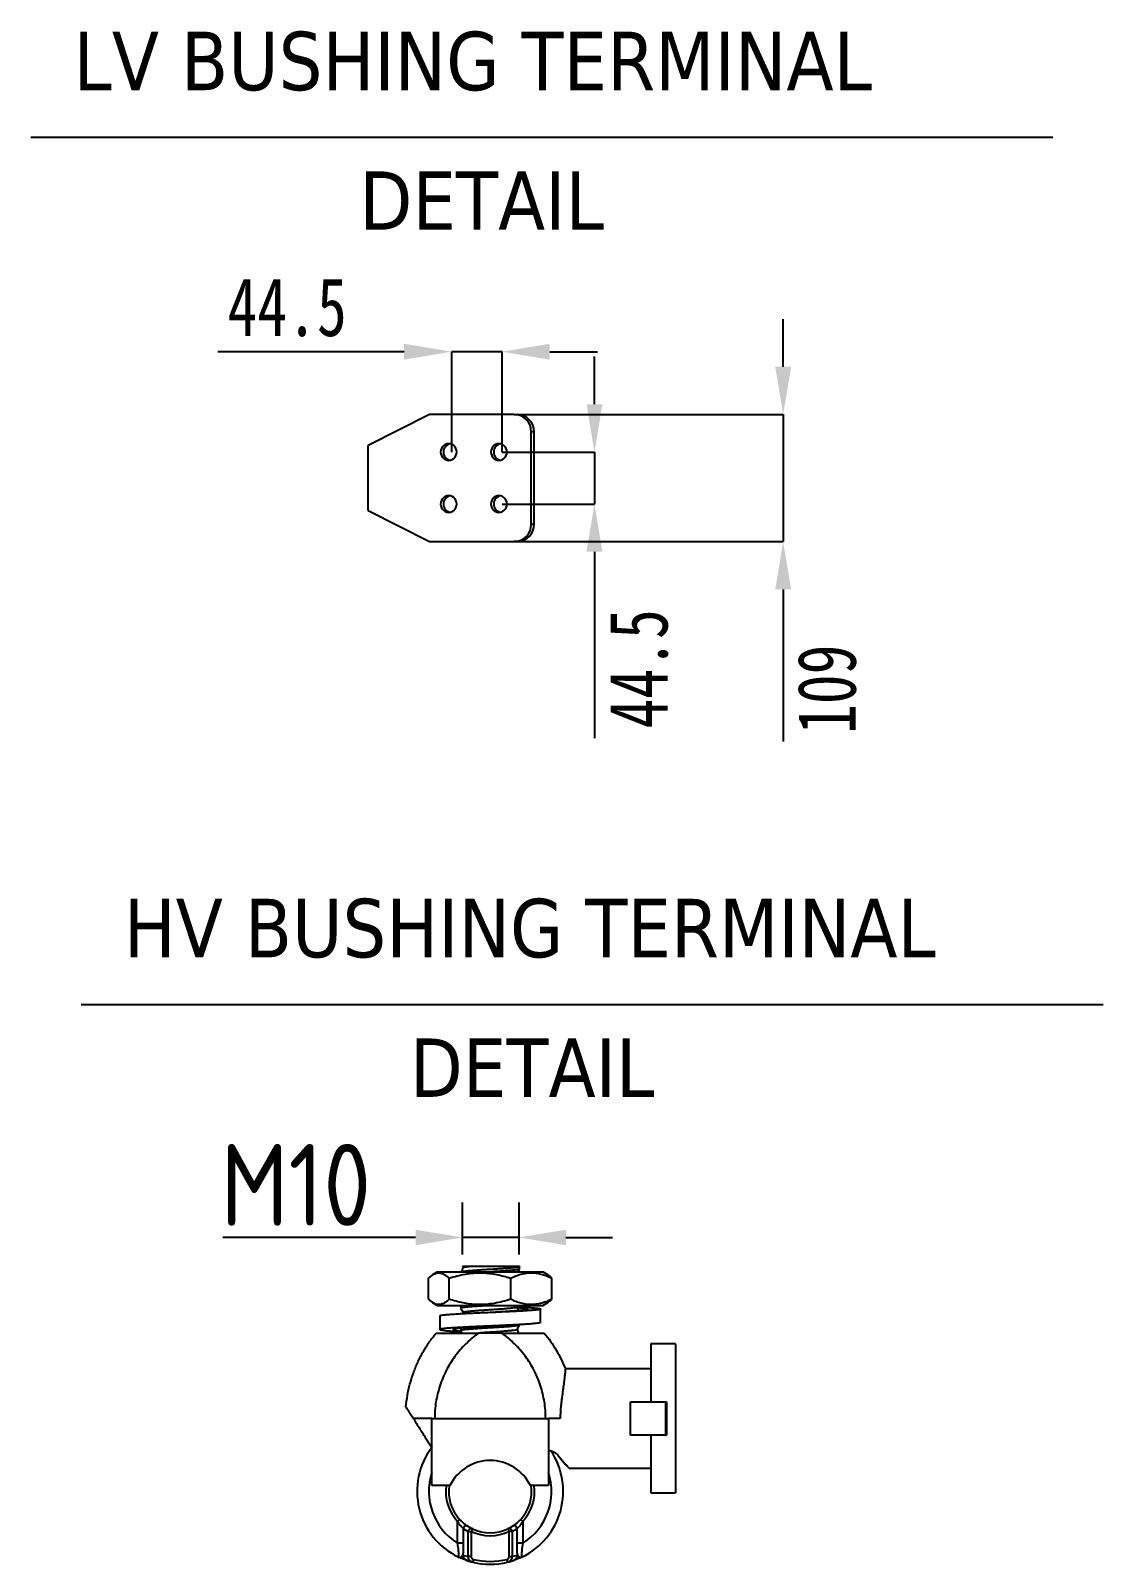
# Model space of a CAD drawing. Header units: millimetres. Extents: x 118006 to 124636, y -130611 to -125922.
# Drawn here: x 120913 to 121831, y -129596 to -128284 of the extents above; entities that cross this region are included whole.
import ezdxf

# ---------------------------------------------------------------- set-up
doc = ezdxf.new("R2010")
doc.units = ezdxf.units.MM
doc.header["$LTSCALE"] = 13
doc.layers.add('几何体', color=7, linetype='Continuous')
doc.layers.add('尺寸', color=3, linetype='Continuous')
doc.layers.add('标注、文本', color=3, linetype='Continuous', lineweight=25)
doc.layers.add('铁心', color=3, linetype='Continuous', lineweight=0)
doc.styles.add('SLDTEXTSTYLE0', font='hyswlongfangsong.ttf')
doc.styles.get("Standard").update_dxf_attribs({"font": 'gbenor.shx', "bigfont": 'gbcbig.shx'})
doc.styles.add('Tahoma$001', font='tahoma.ttf', dxfattribs={"height": 2.159784})
doc.dimstyles.new('1-15', dxfattribs={"dimscale": 20, "dimtxt": 3.5, "dimasz": 2, "dimexe": 1.5, "dimexo": 0.5, "dimgap": 0.5, "dimtad": 1, "dimtoh": 1, "dimdec": 1, "dimdsep": 46, "dimtxsty": 'Standard', "dimcen": 2.5, "dimclrd": 3, "dimclre": 3, "dimclrt": 3, "dimadec": 0, "dimazin": 2, "dimtfac": 1, "dimtdec": 1, "dimtmove": 0, "dimatfit": 2, "dimfxl": 1, "dimarcsym": 0})
doc.dimstyles.new('SLDDIMSTYLE0', dxfattribs={"dimtxt": 50, "dimasz": 40.8, "dimexe": 0, "dimexo": 0.0625, "dimgap": 12.5, "dimtad": 2, "dimdec": 0, "dimrnd": 1e-09, "dimzin": 12, "dimdsep": 46, "dimtxsty": 'SLDTEXTSTYLE0', "dimsah": 1, "dimcen": 0.09, "dimadec": 0, "dimazin": 3, "dimtfac": 1, "dimtdec": 0, "dimtmove": 0, "dimatfit": 0, "dimfxl": 1, "dimfrac": 2, "dimtolj": 1, "dimtzin": 12, "dimarcsym": 0})

# ---------------------------------------------------------------- blocks, each defined once
blk = doc.blocks.new('*D39')
at = {"layer": 'Defpoints', "color": 0, "transparency": 16777216}
for p in [(121282.6, -129316.2), (121282.6, -129340.9), (121331.2, -129340.9)]:
    blk.add_point(p, dxfattribs=at)
at = {"layer": '标注、文本', "color": 3, "lineweight": -2, "transparency": 16777216}
for p, q in [((121282.6, -129330.9), (121282.6, -129286.2)), ((121331.2, -129330.9), (121331.2, -129286.2)), ((121242.6, -129316.2), (121077.6, -129316.2)), ((121331.2, -129316.2), (121282.6, -129316.2)), ((121371.2, -129316.2), (121411.2, -129316.2))]:
    blk.add_line(p, q, dxfattribs=at)
at = {"layer": '标注、文本', "color": 3, "transparency": 16777216}
for points in [[(121242.6, -129309.6), (121242.6, -129322.9), (121282.6, -129316.2)], [(121371.2, -129309.6), (121371.2, -129322.9), (121331.2, -129316.2)]]:
    blk.add_solid(points, dxfattribs=at)
at = {"layer": '标注、文本', "color": 3, "transparency": 16777216, "insert": (121140.1, -129271.2), "char_height": 70, "attachment_point": 5}
blk.add_mtext('M10', dxfattribs=at)
blk = doc.blocks.new('*D45')
at = {"layer": 'Defpoints', "color": 0, "transparency": 16777216}
for p in [(121327.1, -128612.1), (121327.1, -128720.9), (121557.1, -128720.9)]:
    blk.add_point(p, dxfattribs=at)
at = {"layer": '尺寸', "color": 0, "lineweight": -2, "transparency": 16777216}
for p, q in [((121557.1, -128571.3), (121557.1, -128530.5)), ((121327.1, -128612.1), (121557.1, -128612.1)), ((121557.1, -128612.1), (121557.1, -128720.9)), ((121327.1, -128720.9), (121557.1, -128720.9)), ((121557.1, -128761.7), (121557.1, -128891.8))]:
    blk.add_line(p, q, dxfattribs=at)
at = {"layer": '尺寸', "color": 0, "transparency": 16777216}
for points in [[(121550.3, -128571.3), (121563.9, -128571.3), (121557.1, -128612.1)], [(121550.3, -128761.7), (121563.9, -128761.7), (121557.1, -128720.9)]]:
    blk.add_solid(points, dxfattribs=at)
at = {"layer": '尺寸', "color": 0, "transparency": 16777216, "insert": (121594.6, -128847.2), "char_height": 50, "attachment_point": 5, "rotation": 90, "style": 'SLDTEXTSTYLE0'}
blk.add_mtext('\\A1;109', dxfattribs=at)
blk = doc.blocks.new('*D46')
at = {"layer": 'Defpoints', "color": 0, "transparency": 16777216}
for p in [(121273.6, -128558.4), (121273.6, -128644.2), (121316.6, -128644.2)]:
    blk.add_point(p, dxfattribs=at)
at = {"layer": '尺寸', "color": 0, "lineweight": -2, "transparency": 16777216}
for p, q in [((121232.8, -128558.4), (121073.4, -128558.4)), ((121273.6, -128644.2), (121273.6, -128558.4)), ((121316.6, -128558.4), (121273.6, -128558.4)), ((121316.6, -128644.2), (121316.6, -128558.4)), ((121357.4, -128558.4), (121398.2, -128558.4))]:
    blk.add_line(p, q, dxfattribs=at)
at = {"layer": '尺寸', "color": 0, "transparency": 16777216}
for points in [[(121232.8, -128551.6), (121232.8, -128565.2), (121273.6, -128558.4)], [(121357.4, -128551.6), (121357.4, -128565.2), (121316.6, -128558.4)]]:
    blk.add_solid(points, dxfattribs=at)
at = {"layer": '尺寸', "color": 0, "transparency": 16777216, "insert": (121132.7, -128520.4), "char_height": 50, "attachment_point": 5, "style": 'SLDTEXTSTYLE0'}
blk.add_mtext('\\A1;44.5', dxfattribs=at)
blk = doc.blocks.new('*D47')
at = {"layer": 'Defpoints', "color": 0, "transparency": 16777216}
for p in [(121316.6, -128644.2), (121316.6, -128688.7), (121395.6, -128688.7)]:
    blk.add_point(p, dxfattribs=at)
at = {"layer": '尺寸', "color": 0, "lineweight": -2, "transparency": 16777216}
for p, q in [((121395.6, -128603.4), (121395.6, -128562.6)), ((121316.7, -128644.2), (121395.6, -128644.2)), ((121395.6, -128644.2), (121395.6, -128688.7)), ((121316.7, -128688.7), (121395.6, -128688.7)), ((121395.6, -128729.5), (121395.6, -128889))]:
    blk.add_line(p, q, dxfattribs=at)
at = {"layer": '尺寸', "color": 0, "transparency": 16777216}
for points in [[(121388.8, -128603.4), (121402.4, -128603.4), (121395.6, -128644.2)], [(121388.8, -128729.5), (121402.4, -128729.5), (121395.6, -128688.7)]]:
    blk.add_solid(points, dxfattribs=at)
at = {"layer": '尺寸', "color": 0, "transparency": 16777216, "insert": (121433.6, -128829.7), "char_height": 50, "attachment_point": 5, "rotation": 90, "style": 'SLDTEXTSTYLE0'}
blk.add_mtext('\\A1;44.5', dxfattribs=at)

msp = doc.modelspace()

# ---------------------------------------------------------------- linework, layer by layer
at = {"layer": '几何体'}
for p, q in [((121254.61, -128612.08), (121202, -128638.77)), ((121327.05, -128612.08), (121254.61, -128612.08)), ((121327.05, -128612.08), (121329.51, -128612.08)), ((121344, -128627.08), (121341.54, -128627.08)), ((121341.54, -128705.89), (121341.54, -128627.08)), ((121344, -128705.89), (121344, -128627.08)), ((121202, -128694.2), (121254.61, -128720.89)), ((121341.54, -128705.89), (121344, -128705.89)), ((121254.61, -128720.89), (121327.05, -128720.89)), ((121329.51, -128720.89), (121327.05, -128720.89)), ((121253.67, -129369.08), (121253.67, -129351.09)), ((121261.3, -129345.58), (121257.15, -129348.24)), ((121261.3, -129345.58), (121276.87, -129345.58)), ((121271.24, -129369.08), (121271.24, -129351.09)), ((121276.87, -129345.58), (121351.49, -129345.58)), ((121282.61, -129340.9), (121283.3, -129342.25)), ((121323.96, -129369.08), (121323.96, -129351.09)), ((121331.38, -129341.17), (121331.22, -129340.86)), ((121331.4, -129343.29), (121331.4, -129341.22)), ((121355.64, -129348.24), (121351.49, -129345.58)), ((121359.12, -129369.08), (121359.12, -129351.09)), ((121257.17, -129371.94), (121261.3, -129374.58)), ((121261.3, -129374.58), (121276.87, -129374.58)), ((121276.87, -129374.58), (121351.49, -129374.58)), ((121281.48, -129374.72), (121281.4, -129374.77)), ((121281.4, -129374.77), (121281.4, -129376.83)), ((121329.47, -129375.85), (121330.11, -129374.58)), ((121349.48, -129388.99), (121349.48, -129377.49)), ((121351.49, -129374.58), (121355.62, -129371.94)), ((121263.32, -129383.49), (121263.32, -129394.99)), ((121283.32, -129380.53), (121282.78, -129381.6)), ((121331.4, -129391.2), (121331.4, -129390.81)), ((121281.76, -129393.71), (121281.4, -129393.93)), ((121281.4, -129393.93), (121281.4, -129395.99)), ((121281.49, -129393.73), (121281.41, -129393.88)), ((121316.36, -129398.08), (121296.43, -129398.08)), ((121464.89, -129407.33), (121443.89, -129407.33)), ((121443.89, -129407.33), (121443.89, -129456.83)), ((121464.89, -129407.33), (121464.89, -129534.83)), ((121443.89, -129428.58), (121370.73, -129428.58)), ((121426.39, -129485.33), (121426.39, -129456.83)), ((121426.39, -129456.83), (121456.39, -129456.83)), ((121456.39, -129456.83), (121456.39, -129485.33)), ((121456.39, -129456.83), (121457.39, -129456.83)), ((121457.39, -129456.83), (121457.39, -129485.33)), ((121256.4, -129528.58), (121256.4, -129471.08)), ((121256.4, -129471.08), (121356.4, -129471.08)), ((121356.4, -129471.08), (121356.4, -129528.58)), ((121456.39, -129485.33), (121426.39, -129485.33)), ((121443.89, -129485.33), (121443.89, -129534.83)), ((121456.39, -129485.33), (121457.39, -129485.33)), ((121373.9, -129513.58), (121443.89, -129513.58)), ((121271.9, -129528.58), (121256.4, -129528.58)), ((121356.4, -129528.58), (121340.9, -129528.58)), ((121443.89, -129534.83), (121464.89, -129534.83)), ((121278.42, -129559.11), (121280.26, -129557.41)), ((121278.42, -129577.81), (121278.42, -129559.11)), ((121334.37, -129559.11), (121332.53, -129557.41)), ((121334.37, -129559.11), (121334.37, -129577.81)), ((121283.39, -129565.37), (121283.39, -129577.81)), ((121287.65, -129567.73), (121290.13, -129567.73)), ((121287.65, -129589.21), (121287.65, -129567.73)), ((121291.2, -129565.47), (121290.13, -129567.73)), ((121290.13, -129567.73), (121290.13, -129589.21)), ((121321.59, -129565.47), (121322.66, -129567.73)), ((121325.14, -129567.73), (121322.66, -129567.73)), ((121322.66, -129589.21), (121322.66, -129567.73)), ((121325.14, -129567.73), (121325.14, -129589.21)), ((121329.4, -129577.81), (121329.4, -129565.37)), ((121283.39, -129577.81), (121278.42, -129577.81)), ((121290.13, -129589.21), (121287.65, -129589.21)), ((121322.66, -129589.21), (121325.14, -129589.21)), ((121334.37, -129577.81), (121329.4, -129577.81)), ((121292.05, -129591.65), (121291.45, -129594.08)), ((121320.74, -129591.65), (121321.34, -129594.08))]:
    msp.add_line(p, q, dxfattribs=at)
at = {"layer": '几何体', "flags": 128}
for points in [[(121277.84, -128644.23), (121277.67, -128642.64), (121277.15, -128641.13), (121276.33, -128639.77), (121275.24, -128638.64), (121273.93, -128637.79), (121272.47, -128637.26), (121270.93, -128637.08), (121269.4, -128637.26), (121267.94, -128637.79), (121266.63, -128638.64), (121265.53, -128639.77), (121264.71, -128641.13), (121264.2, -128642.64), (121264.03, -128644.23), (121264.2, -128645.82), (121264.71, -128647.33), (121265.53, -128648.69), (121266.63, -128649.82), (121267.94, -128650.67), (121269.4, -128651.2), (121270.93, -128651.38), (121272.47, -128651.2), (121273.93, -128650.67), (121275.24, -128649.82), (121276.33, -128648.69), (121277.15, -128647.33), (121277.67, -128645.82), (121277.84, -128644.23)], [(121320.82, -128644.23), (121320.65, -128642.64), (121320.14, -128641.13), (121319.32, -128639.77), (121318.22, -128638.64), (121316.91, -128637.79), (121315.45, -128637.26), (121313.92, -128637.08), (121312.38, -128637.26), (121310.92, -128637.79), (121309.61, -128638.64), (121308.52, -128639.77), (121307.69, -128641.13), (121307.18, -128642.64), (121307.01, -128644.23), (121307.18, -128645.82), (121307.69, -128647.33), (121308.52, -128648.69), (121309.61, -128649.82), (121310.92, -128650.67), (121312.38, -128651.2), (121313.92, -128651.38), (121315.45, -128651.2), (121316.91, -128650.67), (121318.22, -128649.82), (121319.32, -128648.69), (121320.14, -128647.33), (121320.65, -128645.82), (121320.82, -128644.23)], [(121277.84, -128688.73), (121277.67, -128687.14), (121277.15, -128685.63), (121276.33, -128684.27), (121275.24, -128683.14), (121273.93, -128682.29), (121272.47, -128681.76), (121270.93, -128681.58), (121269.4, -128681.76), (121267.94, -128682.29), (121266.63, -128683.14), (121265.53, -128684.27), (121264.71, -128685.63), (121264.2, -128687.14), (121264.03, -128688.73), (121264.2, -128690.32), (121264.71, -128691.83), (121265.53, -128693.19), (121266.63, -128694.32), (121267.94, -128695.17), (121269.4, -128695.7), (121270.93, -128695.88), (121272.47, -128695.7), (121273.93, -128695.17), (121275.24, -128694.32), (121276.33, -128693.19), (121277.15, -128691.83), (121277.67, -128690.32), (121277.84, -128688.73)], [(121320.82, -128688.73), (121320.65, -128687.14), (121320.14, -128685.63), (121319.32, -128684.27), (121318.22, -128683.14), (121316.91, -128682.29), (121315.45, -128681.76), (121313.92, -128681.58), (121312.38, -128681.76), (121310.92, -128682.29), (121309.61, -128683.14), (121308.52, -128684.27), (121307.69, -128685.63), (121307.18, -128687.14), (121307.01, -128688.73), (121307.18, -128690.32), (121307.69, -128691.83), (121308.52, -128693.19), (121309.61, -128694.32), (121310.92, -128695.17), (121312.38, -128695.7), (121313.92, -128695.88), (121315.45, -128695.7), (121316.91, -128695.17), (121318.22, -128694.32), (121319.32, -128693.19), (121320.14, -128691.83), (121320.65, -128690.32), (121320.82, -128688.73)]]:
    msp.add_lwpolyline(points, dxfattribs=at)
at = {"layer": '几何体'}
for centre, radius, start, end in [((121326.79, -128626.83), 14.75, 359.02424, 88.98981), ((121329.25, -128626.83), 14.75, 359.02424, 88.98981), ((121273.62, -128644.23), 7.19, 101.71697, 258.28303), ((121316.6, -128644.23), 7.19, 101.71698, 258.28302), ((121273.62, -128688.73), 7.19, 101.71698, 258.28302), ((121316.6, -128688.73), 7.19, 101.71697, 258.28303), ((121326.79, -128706.14), 14.75, 271.01019, 0.97576), ((121329.25, -128706.14), 14.75, 271.01019, 0.97576), ((121306.4, -129533.39), 62.5, 143.18845, 243.95104), ((121306.4, -129545.51), 38.43, 26.13864, 153.86136), ((121306.4, -129533.39), 62.5, 296.04896, 33.63315), ((121306.4, -129533.39), 52.5, 162.24721, 237.80102), ((121306.4, -129533.39), 52.5, 302.19898, 17.75279), ((121306.4, -129533.39), 38, 172.7311, 222.59215), ((121306.4, -129533.39), 35.5, 172.21614, 222.59215), ((121306.4, -129533.39), 35.5, 317.40785, 7.78386), ((121306.4, -129533.39), 38, 317.40785, 7.2689), ((121285.89, -129565.38), 2.5, 57.73446, 179.77206), ((121306.4, -129533.39), 35.5, 237.31442, 244.66198), ((121306.4, -129533.39), 35.5, 295.33802, 302.68558), ((121326.9, -129565.38), 2.5, 0.22794, 122.26554), ((121303.91, -129533.39), 38, 237.31442, 244.66198), ((121290.15, -129567.74), 2.5, 64.99822, 179.88624), ((121306.4, -129533.39), 38, 244.66198, 295.33802), ((121306.4, -129533.39), 35.5, 244.66198, 295.33802), ((121322.64, -129567.74), 2.5, 0.11376, 115.00178), ((121308.88, -129533.39), 38, 295.33802, 302.68558), ((121288.03, -129587.91), 4.97, 179.62661, 251.26159), ((121301.43, -129533.39), 57.5, 251.37758, 256.13637), ((121311.37, -129533.39), 57.5, 283.86363, 288.62242), ((121324.76, -129587.91), 4.97, 288.73841, 0.37339), ((121306.4, -129533.39), 62.5, 251.37758, 256.16785), ((121306.4, -129533.39), 62.5, 256.16785, 283.83215), ((121306.4, -129533.39), 60, 256.16785, 283.83215), ((121306.4, -129533.39), 62.5, 283.83215, 288.62242)]:
    msp.add_arc(centre, radius, start, end, dxfattribs=at)
for points, knots in [([(121253.67, -129351.09), (121254.43, -129350.38), (121255.96, -129348.97), (121258.33, -129347.45), (121260.75, -129346.55), (121263.06, -129346.39), (121265.23, -129346.89), (121267.25, -129347.85), (121269.26, -129349.24), (121270.58, -129350.47), (121271.24, -129351.09)], [0, 0, 0, 0, 0.1336425, 0.2672363, 0.4045834, 0.541898, 0.6551992, 0.7685228, 0.884248, 1, 1, 1, 1]), ([(121271.24, -129351.09), (121273.53, -129350.38), (121278.11, -129348.97), (121285.21, -129347.45), (121292.47, -129346.55), (121299.43, -129346.39), (121305.93, -129346.89), (121311.99, -129347.85), (121318.01, -129349.24), (121321.98, -129350.47), (121323.96, -129351.09)], [0, 0, 0, 0, 0.1336425, 0.2672363, 0.4045834, 0.541898, 0.6551992, 0.7685228, 0.884248, 1, 1, 1, 1]), ([(121283.32, -129342.2), (121283, -129342.83), (121282.43, -129343.95), (121281.86, -129345.08), (121281.6, -129345.58)], [0, 0, 0, 0, 0.5567059, 1, 1, 1, 1]), ([(121331.31, -129341.17), (121331.34, -129341.19), (121331.57, -129341.31), (121331.01, -129341.53), (121329.66, -129341.82), (121327.31, -129342.12), (121324.19, -129342.43), (121320.37, -129342.72), (121316.03, -129343.02), (121311.3, -129343.33), (121306.4, -129343.62), (121301.49, -129343.91), (121296.76, -129344.22), (121292.42, -129344.52), (121288.6, -129344.81), (121285.5, -129345.12), (121283.41, -129345.38), (121282.75, -129345.53), (121282.51, -129345.58)], [0, 0, 0, 0, 0.011339, 0.0796235, 0.1469262, 0.2150508, 0.2834423, 0.3508608, 0.4187734, 0.4872185, 0.554868, 0.6225175, 0.6909627, 0.7588753, 0.8262938, 0.8946853, 0.9628099, 1, 1, 1, 1]), ([(121282.63, -129340.89), (121282.68, -129340.89), (121282.77, -129340.89), (121283.77, -129340.89), (121285.36, -129340.89), (121287.59, -129340.89), (121289.85, -129340.89), (121291.42, -129340.89), (121291.93, -129340.89)], [0, 0, 0, 0, 0.1744692, 0.3563639, 0.5436027, 0.7238546, 0.9094639, 1, 1, 1, 1]), ([(121291.93, -129340.89), (121291.31, -129340.94), (121289.53, -129341.1), (121287.07, -129341.36), (121284.94, -129341.66), (121283.63, -129341.93), (121283.46, -129342.12), (121283.39, -129342.2)], [0, 0, 0, 0, 0.1252265, 0.3553335, 0.5845415, 0.8109807, 1, 1, 1, 1]), ([(121291.93, -129340.89), (121292.95, -129340.89), (121295.01, -129340.89), (121298.55, -129340.89), (121302.32, -129340.89), (121306.22, -129340.89), (121310.17, -129340.89), (121314.05, -129340.89), (121317.79, -129340.89), (121321.23, -129340.89), (121324.3, -129340.89), (121326.89, -129340.89), (121328.97, -129340.89), (121330.39, -129340.89), (121331.17, -129340.89), (121331.16, -129340.89), (121331.16, -129340.89)], [0, 0, 0, 0, 0.0706046, 0.1432471, 0.2138466, 0.2864695, 0.3574563, 0.4304155, 0.5028638, 0.57741, 0.6500154, 0.7246462, 0.7986045, 0.8747015, 0.9489552, 1, 1, 1, 1]), ([(121331.32, -129343.33), (121331.24, -129343.42), (121331.05, -129343.61), (121329.62, -129343.88), (121327.32, -129344.18), (121324.19, -129344.49), (121320.38, -129344.78), (121316.03, -129345.08), (121311.84, -129345.35), (121309.11, -129345.52), (121308.03, -129345.58)], [0, 0, 0, 0, 0.1129869, 0.2449351, 0.3784947, 0.5125774, 0.6447526, 0.7778965, 0.9120844, 1, 1, 1, 1]), ([(121323.96, -129351.09), (121325.46, -129350.39), (121328.41, -129349.03), (121332.89, -129347.57), (121337.41, -129346.64), (121342.02, -129346.37), (121346.54, -129346.77), (121350.89, -129347.78), (121355.05, -129349.19), (121357.76, -129350.45), (121359.12, -129351.09)], [0, 0, 0, 0, 0.1314085, 0.257448, 0.383446, 0.5134136, 0.643385, 0.7621543, 0.8811202, 1, 1, 1, 1]), ([(121330.24, -129345.58), (121330.3, -129345.46), (121330.68, -129344.71), (121331.07, -129343.96), (121331.38, -129343.33)], [0, 0, 0, 0, 0.1627992, 1, 1, 1, 1]), ([(121359.12, -129351.09), (121358.36, -129350.36), (121357.2, -129349.26), (121356.01, -129348.54), (121355.6, -129348.29)], [0, 0, 0, 0, 0.6559929, 1, 1, 1, 1]), ([(121271.24, -129369.08), (121270.47, -129369.78), (121268.95, -129371.19), (121266.58, -129372.71), (121264.16, -129373.62), (121261.85, -129373.77), (121259.68, -129373.27), (121257.66, -129372.31), (121255.65, -129370.92), (121254.33, -129369.69), (121253.67, -129369.08)], [0, 0, 0, 0, 0.1336425, 0.2672363, 0.4045834, 0.541898, 0.6551992, 0.7685228, 0.884248, 1, 1, 1, 1]), ([(121329.6, -129375.58), (121330.88, -129375.65), (121334.03, -129375.81), (121338.38, -129376.07), (121342.56, -129376.38), (121345.83, -129376.69), (121348.12, -129376.98), (121349.39, -129377.28), (121349.61, -129377.58), (121348.75, -129377.89), (121346.85, -129378.18), (121343.97, -129378.48), (121340.15, -129378.78), (121335.49, -129379.09), (121330.13, -129379.38), (121324.2, -129379.68), (121317.8, -129379.98), (121311.11, -129380.29), (121304.34, -129380.58), (121297.62, -129380.88), (121291.09, -129381.18), (121284.94, -129381.49), (121279.34, -129381.78), (121274.4, -129382.08), (121270.23, -129382.38), (121266.95, -129382.69), (121264.69, -129382.98), (121263.45, -129383.24), (121263.44, -129383.42), (121263.43, -129383.49)], [0, 0, 0, 0, 0.0253748, 0.0630724, 0.1012418, 0.1394111, 0.1771087, 0.2148063, 0.2529757, 0.291145, 0.3288426, 0.3665402, 0.4047095, 0.4428789, 0.4805765, 0.5182741, 0.5564434, 0.5946128, 0.6323104, 0.6700079, 0.7081773, 0.7463467, 0.7840442, 0.8217418, 0.8599112, 0.8980805, 0.9357781, 0.9734757, 1, 1, 1, 1]), ([(121323.96, -129369.08), (121321.67, -129369.78), (121317.09, -129371.19), (121309.99, -129372.71), (121302.73, -129373.62), (121295.77, -129373.77), (121289.27, -129373.27), (121283.21, -129372.31), (121277.18, -129370.92), (121273.22, -129369.69), (121271.24, -129369.08)], [0, 0, 0, 0, 0.1336425, 0.2672363, 0.4045834, 0.541898, 0.6551992, 0.7685228, 0.884248, 1, 1, 1, 1]), ([(121303.93, -129374.58), (121303.13, -129374.63), (121300.68, -129374.78), (121296.77, -129375.03), (121292.42, -129375.33), (121288.6, -129375.62), (121285.48, -129375.93), (121283.14, -129376.23), (121281.78, -129376.52), (121281.23, -129376.74), (121281.44, -129376.86), (121281.47, -129376.87)], [0, 0, 0, 0, 0.06396167, 0.19564291, 0.3262997, 0.45600579, 0.58758386, 0.71864851, 0.84813187, 0.97950409, 1, 1, 1, 1]), ([(121281.41, -129376.87), (121281.73, -129377.5), (121282.36, -129378.74), (121282.99, -129379.98), (121283.3, -129380.59)], [0, 0, 0, 0, 0.50694105, 1, 1, 1, 1]), ([(121329.41, -129375.85), (121329.33, -129375.93), (121329.16, -129376.12), (121327.85, -129376.39), (121325.72, -129376.69), (121322.82, -129377), (121319.31, -129377.29), (121315.29, -129377.59), (121310.93, -129377.9), (121306.6, -129378.18), (121302.49, -129378.45), (121298.68, -129378.71), (121295.1, -129378.97), (121292.25, -129379.19), (121289.54, -129379.43), (121287.07, -129379.69), (121284.95, -129379.99), (121283.63, -129380.27), (121283.46, -129380.45), (121283.39, -129380.53)], [0, 0, 0, 0, 0.0534828, 0.1167547, 0.1808002, 0.2450969, 0.3084777, 0.3723236, 0.4366708, 0.500269, 0.5550889, 0.6105938, 0.6659809, 0.7205791, 0.75557, 0.8198667, 0.8839122, 0.9471841, 1, 1, 1, 1]), ([(121329.63, -129376.07), (121329.67, -129376.07), (121330.92, -129376.17), (121332.87, -129376.38), (121335.32, -129376.69), (121336.98, -129376.98), (121337.92, -129377.28), (121338.07, -129377.58), (121337.44, -129377.89), (121336.05, -129378.18), (121333.94, -129378.48), (121331.14, -129378.78), (121327.72, -129379.09), (121323.8, -129379.38), (121319.44, -129379.68), (121314.75, -129379.98), (121310.33, -129380.26), (121307.51, -129380.43), (121306.35, -129380.49)], [0, 0, 0, 0, 0.00198403, 0.07024202, 0.13850001, 0.20591148, 0.27332294, 0.34158093, 0.40983892, 0.47725039, 0.54466185, 0.61291985, 0.68117784, 0.7485893, 0.81600077, 0.88425876, 0.95251675, 1, 1, 1, 1]), ([(121359.12, -129369.08), (121357.76, -129369.71), (121355.05, -129370.97), (121350.89, -129372.39), (121346.59, -129373.38), (121342.17, -129373.78), (121337.61, -129373.55), (121333.03, -129372.64), (121328.45, -129371.15), (121325.46, -129369.77), (121323.96, -129369.08)], [0, 0, 0, 0, 0.1188795, 0.2378452, 0.3566142, 0.4824661, 0.6083134, 0.7384292, 0.8685918, 1, 1, 1, 1]), ([(121331.01, -129378.78), (121330.82, -129378.4), (121330.31, -129377.4), (121329.81, -129376.41), (121329.5, -129375.8)], [0, 0, 0, 0, 0.3880679, 1, 1, 1, 1]), ([(121355.6, -129371.91), (121356.11, -129371.58), (121357.3, -129370.8), (121358.46, -129369.7), (121359.12, -129369.08)], [0, 0, 0, 0, 0.4297346, 1, 1, 1, 1]), ([(121349.36, -129388.99), (121349.39, -129389.02), (121349.54, -129389.15), (121348.7, -129389.39), (121346.87, -129389.68), (121343.97, -129389.98), (121340.15, -129390.28), (121335.49, -129390.59), (121330.13, -129390.88), (121324.2, -129391.18), (121317.8, -129391.48), (121311.11, -129391.79), (121304.34, -129392.08), (121297.62, -129392.38), (121291.09, -129392.68), (121284.94, -129392.99), (121279.34, -129393.28), (121274.4, -129393.58), (121270.23, -129393.88), (121266.96, -129394.19), (121264.67, -129394.48), (121263.4, -129394.78), (121263.19, -129395.08), (121264.04, -129395.39), (121265.94, -129395.68), (121268.82, -129395.98), (121272.66, -129396.28), (121276.99, -129396.57), (121280.32, -129396.75), (121281.81, -129396.83)], [0, 0, 0, 0, 0.0117613, 0.0502697, 0.0883021, 0.1263345, 0.1648429, 0.2033512, 0.2413836, 0.279416, 0.3179244, 0.3564328, 0.3944652, 0.4324976, 0.471006, 0.5095144, 0.5475468, 0.5855792, 0.6240876, 0.6625959, 0.7006283, 0.7386608, 0.7771691, 0.8156775, 0.8537099, 0.8917423, 0.9302507, 0.9687591, 1, 1, 1, 1]), ([(121306.35, -129391.99), (121305.87, -129392.02), (121303.74, -129392.15), (121299.96, -129392.37), (121295.18, -129392.68), (121290.67, -129392.99), (121286.56, -129393.28), (121282.94, -129393.58), (121279.89, -129393.88), (121277.49, -129394.19), (121275.81, -129394.48), (121274.88, -129394.78), (121274.72, -129395.08), (121275.35, -129395.39), (121276.75, -129395.68), (121278.76, -129395.97), (121280.62, -129396.16), (121281.52, -129396.26)], [0, 0, 0, 0, 0.0206777, 0.0906243, 0.1614492, 0.2322742, 0.3022208, 0.3721675, 0.4429924, 0.5138174, 0.583764, 0.6537106, 0.7245356, 0.7953606, 0.8653072, 0.9352538, 1, 1, 1, 1]), ([(121331.4, -129391.2), (121331.3, -129391.3), (121331.12, -129391.51), (121329.63, -129391.8), (121327.32, -129392.1), (121324.19, -129392.41), (121320.38, -129392.7), (121316.03, -129393), (121311.3, -129393.3), (121306.4, -129393.6), (121301.49, -129393.89), (121296.76, -129394.2), (121292.42, -129394.5), (121288.6, -129394.79), (121285.48, -129395.1), (121283.14, -129395.4), (121281.78, -129395.69), (121281.23, -129395.91), (121281.44, -129396.03), (121281.47, -129396.04)], [0, 0, 0, 0, 0.0622062, 0.1235181, 0.1855787, 0.2478824, 0.3092997, 0.3711672, 0.4335197, 0.4951475, 0.5567752, 0.6191278, 0.6809953, 0.7424126, 0.8047163, 0.8667769, 0.9280887, 0.990295, 1, 1, 1, 1]), ([(121306, -129392.01), (121305.99, -129392.01), (121305.95, -129392.01), (121306.21, -129392), (121306.4, -129391.99)], [0, 0, 0, 0, 0.2579346, 1, 1, 1, 1]), ([(121329.47, -129395.01), (121329.79, -129394.39), (121330.43, -129393.13), (121331.07, -129391.88), (121331.38, -129391.25)], [0, 0, 0, 0, 0.4999979, 1, 1, 1, 1]), ([(121234.33, -129461.09), (121234.7, -129457.82), (121235.43, -129451.29), (121237.59, -129441.67), (121240.52, -129432.24), (121244.26, -129423.09), (121248.78, -129414.29), (121254.01, -129405.87), (121258.07, -129400.68), (121260.11, -129398.08)], [0, 0, 0, 0, 0.1425337, 0.2850681, 0.4276034, 0.5707028, 0.7138014, 0.8569007, 1, 1, 1, 1]), ([(121296.43, -129398.08), (121294.54, -129399.5), (121290.76, -129402.34), (121285.53, -129407.17), (121280.66, -129412.37), (121276.22, -129417.93), (121272.24, -129423.82), (121268.75, -129429.99), (121265.76, -129436.43), (121263.28, -129443.09), (121261.34, -129449.94), (121259.94, -129456.93), (121259.06, -129463.99), (121258.95, -129468.72), (121258.9, -129471.08)], [0, 0, 0, 0, 0.0832172, 0.1663847, 0.2500233, 0.3337131, 0.4168632, 0.4999998, 0.583099, 0.6662492, 0.7499764, 0.8335965, 0.916764, 1, 1, 1, 1]), ([(121260.13, -129398.08), (121260.16, -129398.08), (121260.2, -129398.08), (121260.58, -129398.08), (121261.19, -129398.08), (121262.01, -129398.08), (121262.99, -129398.08), (121264.09, -129398.08), (121265.36, -129398.08), (121266.79, -129398.08), (121268.6, -129398.08), (121270.87, -129398.08), (121273.68, -129398.08), (121276.77, -129398.08), (121280.16, -129398.08), (121283.85, -129398.08), (121287.84, -129398.08), (121292.06, -129398.08), (121294.96, -129398.08), (121296.43, -129398.08)], [0, 0, 0, 0, 0.0632213, 0.1255669, 0.1872543, 0.2485081, 0.3011813, 0.3523364, 0.402151, 0.4508173, 0.4985414, 0.5649917, 0.6283598, 0.6894952, 0.7493425, 0.8108636, 0.8723314, 0.934986, 1, 1, 1, 1]), ([(121281.41, -129396.04), (121281.73, -129396.67), (121282.07, -129397.35), (121282.42, -129398.03), (121282.44, -129398.08)], [0, 0, 0, 0, 0.92269038, 1, 1, 1, 1]), ([(121329.41, -129395.01), (121329.33, -129395.1), (121329.16, -129395.28), (121327.85, -129395.56), (121325.72, -129395.86), (121322.82, -129396.17), (121319.31, -129396.46), (121315.29, -129396.76), (121310.93, -129397.06), (121306.6, -129397.35), (121302.5, -129397.61), (121299.36, -129397.83), (121297.66, -129397.95), (121297.14, -129397.99)], [0, 0, 0, 0, 0.0842117, 0.1838367, 0.2846799, 0.3859187, 0.4857153, 0.5862443, 0.6875625, 0.7877015, 0.8740184, 0.961414, 1, 1, 1, 1]), ([(121353.89, -129471.08), (121353.84, -129468.72), (121353.73, -129463.99), (121352.85, -129456.93), (121351.45, -129449.95), (121349.51, -129443.09), (121347.04, -129436.43), (121344.05, -129430), (121340.56, -129423.82), (121336.57, -129417.93), (121332.13, -129412.37), (121327.26, -129407.17), (121322.03, -129402.34), (121318.25, -129399.5), (121316.36, -129398.08)], [0, 0, 0, 0, 0.0832172, 0.1663848, 0.2500232, 0.3337131, 0.4168633, 0.4999998, 0.583099, 0.6662492, 0.7499764, 0.8335965, 0.9167641, 1, 1, 1, 1]), ([(121316.36, -129398.08), (121317.83, -129398.08), (121320.72, -129398.08), (121324.93, -129398.08), (121328.91, -129398.08), (121332.6, -129398.08), (121335.98, -129398.08), (121338.71, -129398.08), (121340.91, -129398.08), (121342.7, -129398.08), (121344.53, -129398.08), (121346.35, -129398.08), (121348.07, -129398.08), (121349.53, -129398.08), (121351.07, -129398.08), (121352.38, -129398.08), (121352.57, -129398.08), (121352.66, -129398.08)], [0, 0, 0, 0, 0.0648469, 0.12735777, 0.18869577, 0.25009077, 0.30975052, 0.37071365, 0.41256114, 0.45566254, 0.500252, 0.5598657, 0.62106032, 0.68422791, 0.74972513, 0.87348858, 1, 1, 1, 1]), ([(121331.08, -129398.08), (121330.86, -129397.65), (121330.33, -129396.61), (121329.81, -129395.57), (121329.5, -129394.96)], [0, 0, 0, 0, 0.4138802, 1, 1, 1, 1]), ([(121352.68, -129398.08), (121354.52, -129400.41), (121358.19, -129405.07), (121362.98, -129412.58), (121367.26, -129420.39), (121369.58, -129425.85), (121370.73, -129428.58)], [0, 0, 0, 0, 0.2500003, 0.500001, 0.7500005, 1, 1, 1, 1]), ([(121370.73, -129428.58), (121370.72, -129428.67), (121370.71, -129428.86), (121370.58, -129430.43), (121370.38, -129432.59), (121370.14, -129434.93), (121369.84, -129437.6), (121369.46, -129440.75), (121368.99, -129444.3), (121368.47, -129448.1), (121367.89, -129452.25), (121367.33, -129456.63), (121366.87, -129460.68), (121366.43, -129465.5), (121366.37, -129469.21), (121366.34, -129471.08)], [0, 0, 0, 0, 0.0955659, 0.1934007, 0.2985319, 0.3526775, 0.4068231, 0.5117469, 0.5657671, 0.6197879, 0.7252207, 0.7794712, 0.8337198, 0.9160564, 1, 1, 1, 1]), ([(121240.64, -129471.08), (121239.98, -129470.03), (121238.63, -129467.9), (121236.98, -129465.28), (121235.64, -129463.14), (121234.82, -129461.86), (121234.41, -129461.2), (121234.37, -129461.13), (121234.34, -129461.09)], [0, 0, 0, 0, 0.16217366, 0.32755786, 0.5234252, 0.72325151, 0.86109307, 1, 1, 1, 1]), ([(121256.4, -129471.08), (121256.02, -129471.08), (121255.25, -129471.08), (121254.08, -129471.08), (121252.9, -129471.08), (121251.62, -129471.08), (121250.24, -129471.08), (121248.81, -129471.08), (121247.41, -129471.08), (121245.43, -129471.08), (121243, -129471.08), (121241.45, -129471.08), (121240.64, -129471.08)], [0, 0, 0, 0, 0.0501892, 0.1052906, 0.1618438, 0.2202446, 0.2975432, 0.3779347, 0.4620333, 0.5503755, 0.7656375, 1, 1, 1, 1]), ([(121240.64, -129471.08), (121241.49, -129472.44), (121243.23, -129475.19), (121245.84, -129479.34), (121248.16, -129483.02), (121250.09, -129486.08), (121252.11, -129489.28), (121254.22, -129492.63), (121255.66, -129494.92), (121256.4, -129496.08)], [0, 0, 0, 0, 0.2029241, 0.4104076, 0.5255073, 0.6406021, 0.7592534, 0.8779025, 1, 1, 1, 1]), ([(121366.34, -129471.08), (121365.6, -129471.08), (121364.12, -129471.08), (121361.74, -129471.08), (121359.35, -129471.08), (121357.61, -129471.08), (121356.6, -129471.08), (121356.4, -129471.08)], [0, 0, 0, 0, 0.2674046, 0.5399316, 0.7407656, 0.9464155, 1, 1, 1, 1]), ([(121356.4, -129498.47), (121357.27, -129498.55), (121359.01, -129498.73), (121361.09, -129499.75), (121362.68, -129500.88), (121363.81, -129501.94), (121364.38, -129502.64), (121364.63, -129502.94)], [0, 0, 0, 0, 0.2414034, 0.4809203, 0.6697308, 0.8588149, 1, 1, 1, 1]), ([(121373.9, -129513.58), (121373.86, -129513.54), (121373.77, -129513.47), (121373.05, -129512.73), (121371.69, -129511.35), (121369.64, -129509.13), (121367.22, -129506.39), (121365.48, -129504.15), (121364.6, -129503.03)], [0, 0, 0, 0, 0.1303548, 0.2632452, 0.4465363, 0.6349471, 0.8160864, 1, 1, 1, 1]), ([(121364.63, -129502.94), (121365.25, -129503.74), (121366.49, -129505.32), (121368.27, -129507.43), (121369.91, -129509.31), (121371.31, -129510.84), (121372.42, -129512.03), (121373.23, -129512.89), (121373.79, -129513.47), (121373.86, -129513.54), (121373.9, -129513.58)], [0, 0, 0, 0, 0.1278984, 0.2557769, 0.3879285, 0.5200354, 0.6360746, 0.7534391, 0.8757131, 1, 1, 1, 1]), ([(121283.39, -129565.37), (121283.29, -129565.27), (121283.08, -129565.07), (121282.26, -129564.23), (121281.06, -129562.88), (121279.69, -129561.11), (121278.81, -129559.71), (121278.42, -129559.11)], [0, 0, 0, 0, 0.1542537, 0.3161539, 0.4992759, 0.7831329, 1, 1, 1, 1]), ([(121280.26, -129557.41), (121280.81, -129557.99), (121281.73, -129558.95), (121283.08, -129560.17), (121284.39, -129561.26), (121285.69, -129562.24), (121286.81, -129563), (121287.09, -129563.18), (121287.22, -129563.27)], [0, 0, 0, 0, 0.1909457, 0.3233419, 0.4555706, 0.6406867, 0.8185547, 1, 1, 1, 1]), ([(121325.57, -129563.27), (121325.61, -129563.24), (121325.76, -129563.14), (121326.5, -129562.66), (121328.05, -129561.55), (121329.76, -129560.15), (121331.31, -129558.71), (121332.12, -129557.85), (121332.53, -129557.41)], [0, 0, 0, 0, 0.07013305, 0.27621219, 0.476705, 0.71243333, 0.8561312, 1, 1, 1, 1]), ([(121334.37, -129559.11), (121333.79, -129560.01), (121332.76, -129561.59), (121331.24, -129563.46), (121330.18, -129564.61), (121329.68, -129565.1), (121329.48, -129565.3), (121329.43, -129565.35), (121329.4, -129565.37)], [0, 0, 0, 0, 0.3224126, 0.5691307, 0.7605823, 0.8991608, 0.9412114, 1, 1, 1, 1]), ([(121278.95, -129589.54), (121279.02, -129589.55), (121279.17, -129589.58), (121279.34, -129589.26), (121279.51, -129588.49), (121279.55, -129587.39), (121279.51, -129585.93), (121279.42, -129584.54), (121279.27, -129583.16), (121279.09, -129581.69), (121278.86, -129580.13), (121278.57, -129578.59), (121278.42, -129577.81)], [0, 0, 0, 0, 0.08367067, 0.1745007, 0.26533892, 0.44011004, 0.47421985, 0.59895798, 0.72392292, 0.73029817, 0.86506002, 1, 1, 1, 1]), ([(121278.95, -129589.54), (121278.96, -129589.54), (121279.07, -129589.6), (121279.65, -129589.83), (121280.78, -129589.76), (121282.32, -129588.98), (121282.83, -129588.23), (121283.06, -129587.88)], [0, 0, 0, 0, 0.00370978, 0.07523613, 0.36558551, 0.69956339, 1, 1, 1, 1]), ([(121286.44, -129592.62), (121286.28, -129592.57), (121285.98, -129592.46), (121284.96, -129592.1), (121283.64, -129591.61), (121281.94, -129590.92), (121280.33, -129590.2), (121279.25, -129589.69), (121278.96, -129589.55), (121278.95, -129589.54)], [0, 0, 0, 0, 0.1822175, 0.3645988, 0.5342072, 0.7039196, 0.9228217, 0.9968471, 1, 1, 1, 1]), ([(121283.39, -129577.81), (121283.39, -129578.84), (121283.38, -129580.93), (121283.3, -129583.67), (121283.19, -129586.01), (121283.11, -129587.25), (121283.06, -129587.88)], [0, 0, 0, 0, 0.2897345, 0.5872351, 0.7917695, 1, 1, 1, 1]), ([(121291.45, -129594.08), (121290.94, -129593.9), (121289.9, -129593.54), (121288.67, -129592.38), (121287.81, -129590.9), (121287.7, -129589.78), (121287.65, -129589.21)], [0, 0, 0, 0, 0.2424251, 0.4952663, 0.7474267, 1, 1, 1, 1]), ([(121290.13, -129589.21), (121290.16, -129589.5), (121290.22, -129590.06), (121290.65, -129590.8), (121291.27, -129591.38), (121291.79, -129591.56), (121292.05, -129591.65)], [0, 0, 0, 0, 0.2520437, 0.5040461, 0.7571208, 1, 1, 1, 1]), ([(121320.74, -129591.65), (121321.01, -129591.55), (121321.55, -129591.36), (121322.18, -129590.76), (121322.58, -129590.02), (121322.63, -129589.48), (121322.66, -129589.21)], [0, 0, 0, 0, 0.2553798, 0.5107858, 0.7654295, 1, 1, 1, 1]), ([(121325.14, -129589.21), (121325.1, -129589.74), (121325, -129590.82), (121324.19, -129592.3), (121322.95, -129593.51), (121321.87, -129593.89), (121321.34, -129594.08)], [0, 0, 0, 0, 0.2350736, 0.4899042, 0.7450938, 1, 1, 1, 1]), ([(121333.84, -129589.54), (121333.83, -129589.55), (121333.55, -129589.69), (121332.46, -129590.2), (121330.85, -129590.92), (121329.15, -129591.61), (121327.84, -129592.1), (121326.82, -129592.46), (121326.51, -129592.57), (121326.35, -129592.62)], [0, 0, 0, 0, 0.0031529, 0.0771783, 0.2960804, 0.4657928, 0.6354012, 0.8177825, 1, 1, 1, 1]), ([(121329.73, -129587.88), (121329.68, -129587.26), (121329.6, -129586.02), (121329.49, -129583.71), (121329.42, -129580.96), (121329.41, -129578.87), (121329.4, -129577.81)], [0, 0, 0, 0, 0.2044583, 0.4127639, 0.7022418, 1, 1, 1, 1]), ([(121329.73, -129587.88), (121329.96, -129588.23), (121330.47, -129588.98), (121332.02, -129589.76), (121333.14, -129589.83), (121333.72, -129589.6), (121333.84, -129589.54), (121333.84, -129589.54)], [0, 0, 0, 0, 0.3004366, 0.6344145, 0.9247639, 0.9962902, 1, 1, 1, 1]), ([(121334.37, -129577.81), (121334.23, -129578.59), (121333.93, -129580.13), (121333.58, -129582.55), (121333.36, -129584.66), (121333.24, -129586.68), (121333.25, -129587.9), (121333.34, -129588.77), (121333.45, -129589.26), (121333.62, -129589.58), (121333.77, -129589.55), (121333.84, -129589.54)], [0, 0, 0, 0, 0.1349241, 0.2696702, 0.4285039, 0.5256665, 0.6908906, 0.7346922, 0.8255198, 0.9163391, 1, 1, 1, 1])]:
    msp.add_open_spline(points, degree=3, knots=knots, dxfattribs=at)
at = {"layer": '标注、文本'}
for p, q in [((120913.23, -128374.96), (121787.91, -128374.96)), ((121202, -128694.2), (121202, -128638.77)), ((120956.36, -129116.83), (121831.03, -129116.83))]:
    msp.add_line(p, q, dxfattribs=at)

# ---------------------------------------------------------------- texts
at = {"layer": '铁心', "lineweight": 13, "style": 'Tahoma$001'}
for s, p in [('LV BUSHING TERMINAL', (120949.84, -128334.62)), ('DETAIL', (121194.46, -128454.11)), ('HV BUSHING TERMINAL', (120992.96, -129076.49)), ('DETAIL', (121237.59, -129195.98))]:
    msp.add_text(s, height=50, dxfattribs=at).set_placement(p)

# ---------------------------------------------------------------- dimensions: what is measured, and where the dimension line sits
at = {"layer": '尺寸'}
dim = msp.add_linear_dim(base=(121273.62, -128558.36), p1=(121316.6, -128644.23), p2=(121273.62, -128644.23), text='44.5', dimstyle='SLDDIMSTYLE0', dxfattribs=at)
dim.commit()
dim.dimension.update_dxf_attribs({"geometry": '*D46', "text_midpoint": (121132.7, -128520.41)})
dim = msp.add_linear_dim(base=(121557.13, -128720.89), p1=(121327.05, -128612.08), p2=(121327.05, -128720.89), angle=90, dimstyle='SLDDIMSTYLE0', dxfattribs=at)
dim.commit()
dim.dimension.update_dxf_attribs({"geometry": '*D45', "text_midpoint": (121557.13, -128847.15), "dimtype": 160})
dim = msp.add_linear_dim(base=(121395.62, -128688.73), p1=(121316.6, -128644.23), p2=(121316.6, -128688.73), angle=90, text='44.5', dimstyle='SLDDIMSTYLE0', dxfattribs=at)
dim.commit()
dim.dimension.update_dxf_attribs({"geometry": '*D47', "text_midpoint": (121433.58, -128829.65)})
at = {"layer": '标注、文本'}
dim = msp.add_linear_dim(base=(121282.63, -129316.24), p1=(121331.16, -129340.89), p2=(121282.63, -129340.89), text='M10', dimstyle='1-15', dxfattribs=at)
dim.commit()
dim.dimension.update_dxf_attribs({"geometry": '*D39', "text_midpoint": (121140.11, -129271.24)})

doc.saveas('drawing.dxf')
